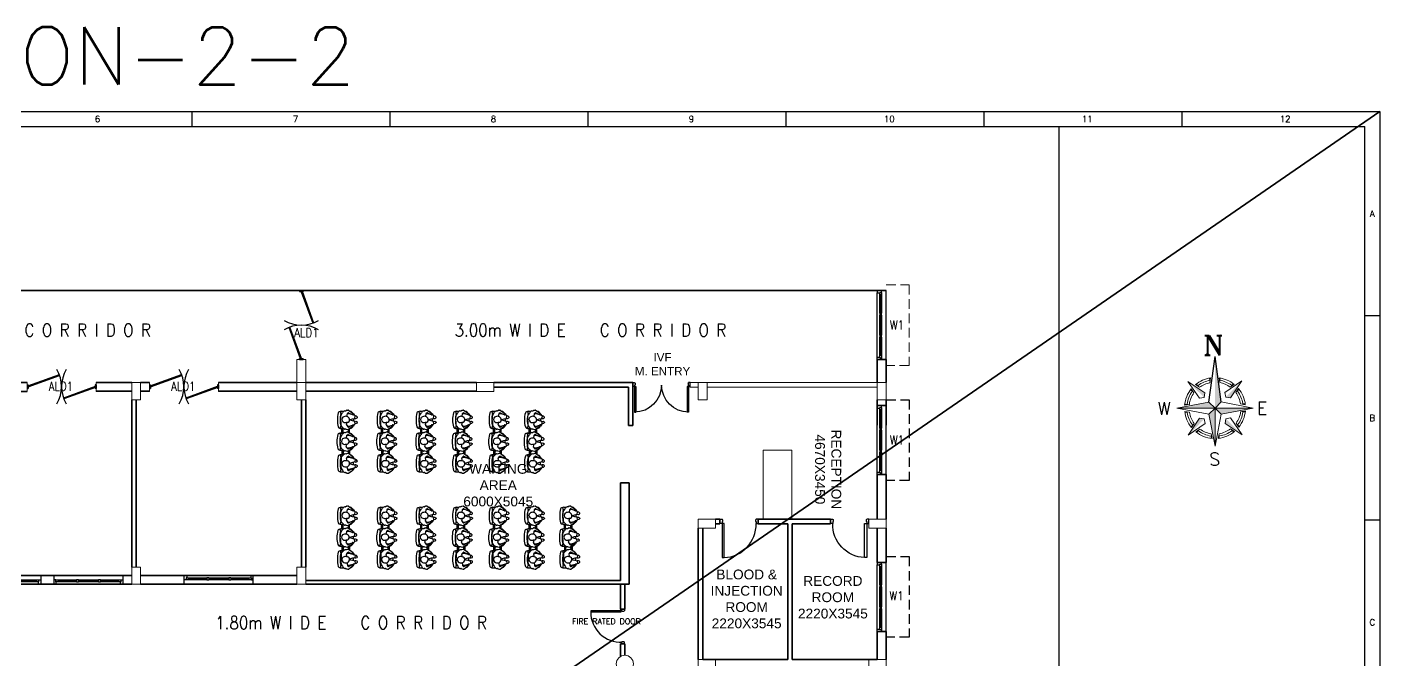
# Model space of a CAD drawing. Extents: x 2733443 to 3206532, y -1516114 to -1264405.
# Drawn here: x 3096055 to 3131338, y -1360984 to -1344476 of the extents above; entities that cross this region are included whole.
import ezdxf
from ezdxf.enums import TextEntityAlignment as Align

# ---------------------------------------------------------------- set-up
doc = ezdxf.new("R2010")
doc.units = 0
doc.header["$MEASUREMENT"] = 0
doc.linetypes.add('1', pattern=[0, 0, 0])
doc.linetypes.add('DASHED', pattern=[0.75, 0.5, -0.25])
for name, color, linetype in [('ALD1', 7, 'Continuous'), ('Chajja', 7, 'DASHED'), ('DOOR', 40, 'Continuous'), ('FUR', 33, 'Continuous'), ('FURN', 31, 'Continuous'), ('Plan', 44, 'Continuous'), ('Railing', 34, '1'), ('TEXT', 5, '1'), ('TITLE', 7, 'Continuous'), ('W1', 7, 'Continuous'), ('walls', 1, 'Continuous')]:
    doc.layers.add(name, color=color, linetype=linetype)
for name, color, linetype, lineweight in [('Column', 162, 'Continuous', 13), ('WALL', 7, '1', 35), ('windows', 4, 'Continuous', 0)]:
    doc.layers.add(name, color=color, linetype=linetype, lineweight=lineweight)
doc.styles.add('ARIAL', font='arial.ttf')
doc.styles.add('ROMANS', font='romans.shx')
doc.styles.add('RT', font='romant.shx')

# ---------------------------------------------------------------- blocks, each defined once
blk = doc.blocks.new('21500')
at = {"layer": 'DOOR'}
for p, q in [((45, 100), (45, 770)), ((45, 770), (80, 770)), ((80, 100), (80, 770)), ((1420, 100), (1420, 770)), ((1455, 770), (1420, 770)), ((1455, 100), (1455, 770)), ((45, 100), (80, 100)), ((45, 0), (45, 2.5)), ((60, 15), (57.5, 15)), ((1455, 100), (1420, 100)), ((1440, 15), (1442.5, 15)), ((1455, 0), (1455, 2.5))]:
    blk.add_line(p, q, dxfattribs=at)
for points in [[(60, 65), (45, 65), (45, 100), (0, 100), (0, 0), (45, 0)], [(60, 15), (60, 65)], [(1440, 65), (1455, 65), (1455, 100), (1500, 100), (1500, 0), (1455, 0)], [(1440, 15), (1440, 65)]]:
    blk.add_lwpolyline(points, dxfattribs=at)
at = {"layer": 'DOOR', "color": 145}
for centre, start, end in [((45, 65), 0, 90), ((1455, 65), 90, 180)]:
    blk.add_arc(centre, 705, start, end, dxfattribs=at)
at = {"layer": 'DOOR'}
for centre, start, end in [((45, 15), 270, 0), ((1455, 15), 180, 270)]:
    blk.add_arc(centre, 12.5, start, end, dxfattribs=at)
blk = doc.blocks.new('6w')
at = {"layer": 'Plan'}
for p, q in [((-36, 9.2), (-36, 0)), ((36, 9.2), (36, 0))]:
    blk.add_line(p, q, dxfattribs=at)
at = {"layer": 'Plan', "color": 143}
for p, q in [((-36, 9.2), (36, 9.2)), ((-33.5, 2.5), (-12.5, 2.5)), ((-33.5, 0), (33.5, 0)), ((-31, 4), (-31.5, 4)), ((-31.5, 3.3), (-31.5, 4)), ((-31.5, 3.6), (-12.5, 3.6)), ((-31.5, 3.3), (-31, 3.3)), ((-31, 4.5), (-31, 4)), ((-31, 2.5), (-31, 3.3)), ((-10.5, 3.6), (10.5, 3.6)), ((-10.5, 2.5), (10.5, 2.5)), ((34, 4.5), (12.5, 4.5)), ((12.5, 3.6), (31.5, 3.6)), ((12.5, 2.5), (33.5, 2.5)), ((31, 4.5), (31, 4)), ((31, 4), (31.5, 4)), ((31.5, 3.3), (31, 3.3)), ((31, 2.5), (31, 3.3)), ((31.5, 4), (31.5, 3.3))]:
    blk.add_line(p, q, dxfattribs=at)
at = {"layer": 'Plan', "color": 40}
for p, q in [((-12.5, 2.5), (-12.5, 4.5)), ((-12.5, 4.5), (-10.5, 4.5)), ((-10.5, 2.5), (-12.5, 2.5)), ((-10.5, 2.5), (-10.5, 4.5)), ((10.5, 4.5), (12.5, 4.5)), ((10.5, 2.5), (10.5, 4.5)), ((12.5, 2.5), (10.5, 2.5)), ((12.5, 2.5), (12.5, 4.5))]:
    blk.add_line(p, q, dxfattribs=at)
for points in [[(-34, 4.5), (-36, 4.5), (-36, 0), (-33.5, 0), (-33.5, 2.5), (-34, 2.5), (-34, 4.5)], [(34, 4.5), (36, 4.5), (36, 0), (33.5, 0), (33.5, 2.5), (34, 2.5), (34, 4.5)]]:
    blk.add_lwpolyline(points, close=True, dxfattribs=at)
at = {"layer": 'Plan', "color": 143}
for points in [[(-12.5, 4.5), (-34, 4.5)], [(10.5, 4.5), (-10.5, 4.5)]]:
    blk.add_lwpolyline(points, dxfattribs=at)
blk = doc.blocks.new('Z$W@#5624')
at = {"layer": 'DOOR'}
for p, q in [((19, 470), (840, 769)), ((28, 446), (849, 745)), ((676, 709), (685, 685)), ((0, 400), (0, 499)), ((0, 499), (25, 499)), ((0, 400), (25, 400)), ((19, 470), (28, 446)), ((25, 400), (25, 499)), ((183, 529), (192, 506)), ((188, 518), (680, 697)), ((1770, 453), (949, 154)), ((1779, 429), (957, 130)), ((1610, 381), (1117, 202)), ((1614, 369), (1606, 393)), ((1779, 429), (1770, 453)), ((1798, 499), (1773, 499)), ((1773, 400), (1773, 499)), ((1798, 400), (1773, 400)), ((1798, 400), (1798, 499)), ((1113, 214), (1122, 190))]:
    blk.add_line(p, q, dxfattribs=at)
at = {"layer": 'DOOR', "color": 145}
for centre, start_param, end_param in [((0, 449), 2.617994, 3.665191), ((1798, 449), -0.523599, 0.523599)]:
    blk.add_ellipse(centre, major_axis=(-899, 0), ratio=1, start_param=start_param, end_param=end_param, dxfattribs=at)
blk = doc.blocks.new('A$C772B36EA')
at = {"layer": 'TITLE', "color": 5}
for p in [(-343, 338), (338, 343)]:
    blk.add_line(p, (0, 2877), dxfattribs=at)
at = {"layer": 'TITLE', "color": 8, "lineweight": 5}
for p, q in [((-287, 1418), (-252, 1683)), ((-287, 1418), (-252, 1683)), ((270, 1421), (233, 1686)), ((270, 1421), (233, 1686)), ((270, 1421), (233, 1686)), ((553, 866), (1493, 1516)), ((858, 566), (1493, 1516)), ((-566, 858), (-1516, 1493)), ((-866, 553), (-1516, 1493)), ((-1173, 847), (-1326, 1068)), ((-865, 1160), (-1088, 1309)), ((-606, 597), (-566, 858)), ((597, 606), (553, 866)), ((847, 1173), (1068, 1326)), ((1160, 865), (1309, 1088)), ((-343, 338), (-2128, 0)), ((-2128, 0), (0, 0)), ((0, 0), (-2128, 0)), ((-338, -343), (-2128, 0)), ((-1432, 209), (-1695, 156)), ((-606, 597), (-866, 553)), ((0, 0), (-343, 338)), ((-343, 338), (0, 0)), ((-338, -343), (0, 0)), ((0, 0), (-338, -343)), ((0, 0), (338, 343)), ((338, 343), (0, 0)), ((0, 0), (343, -338)), ((343, -338), (0, 0)), ((0, 0), (0, -2128)), ((0, -2128), (0, 0)), ((0, 0), (2128, 0)), ((2128, 0), (0, 0)), ((338, 343), (2128, 0)), ((343, -338), (2128, 0)), ((597, 606), (858, 566)), ((1428, 230), (1692, 182)), ((-1428, -230), (-1692, -182)), ((-858, -566), (-1493, -1516)), ((-597, -606), (-858, -566)), ((-597, -606), (-553, -866)), ((-338, -343), (0, -2128)), ((343, -338), (0, -2128)), ((606, -597), (566, -858)), ((606, -597), (866, -553)), ((866, -553), (1516, -1493)), ((1432, -209), (1695, -156)), ((-553, -866), (-1493, -1516)), ((-1160, -865), (-1309, -1088)), ((-847, -1173), (-1068, -1326)), ((-209, -1432), (-156, -1695)), ((230, -1428), (182, -1692)), ((566, -858), (1516, -1493)), ((865, -1160), (1088, -1309)), ((1173, -847), (1326, -1068))]:
    blk.add_line(p, q, dxfattribs=at)
for radius, start, end in [(1702, 98.52692, 129.72625), (1575, 99.85136, 126.70773), (1702, 51.14269, 82.1348), (1575, 54.16121, 80.81434), (1702, 141.14269, 174.72625), (1575, 144.16121, 171.70773), (1447, 144.16121, 171.70773), (1447, 101.42181, 126.70773), (1447, 54.16121, 79.24868), (1447, 9.16121, 36.70773), (1575, 9.16121, 36.70773), (1702, 6.14269, 39.72625), (1702, 186.14269, 219.72625), (1575, 189.16121, 216.70773), (1447, 189.16121, 216.70773), (1447, 324.16121, 351.70773), (1575, 324.16121, 351.70773), (1702, 321.14269, 354.72625), (1702, 231.14269, 264.72625), (1575, 234.16121, 261.70773), (1447, 234.16121, 261.70773), (1702, 276.14269, 309.72625), (1447, 279.1612, 306.70773), (1575, 279.1612, 306.70773)]:
    blk.add_arc((0, 0), radius, start, end, dxfattribs=at)
at = {"layer": 'TITLE', "color": 5}
blk.add_solid([(0, 2877), (338, 343), (0, 0)], dxfattribs=at)
at = {"layer": 'TITLE', "color": 8, "lineweight": 5}
for points in [[(-252, 1683), (-340, 1668), (-287, 1418)], [(233, 1686), (320, 1672), (270, 1421)], [(1493, 1516), (858, 566), (597, 606)], [(-1516, 1493), (-566, 858), (-606, 597)], [(-1326, 1068), (-1380, 997), (-1173, 847)], [(-1088, 1309), (-1017, 1365), (-865, 1160)], [(1068, 1326), (997, 1380), (847, 1173)], [(1309, 1088), (1365, 1017), (1160, 865)], [(-2128, 0), (-343, 338), (0, 0)], [(-1684, 245), (-1695, 156), (-1432, 209)], [(0, -2128), (-338, -343), (0, 0)], [(2128, 0), (343, -338), (0, 0)], [(1680, 271), (1692, 182), (1428, 230)], [(-1680, -271), (-1692, -182), (-1428, -230)], [(-1493, -1516), (-858, -566), (-597, -606)], [(1516, -1493), (566, -858), (606, -597)], [(1684, -245), (1695, -156), (1432, -209)], [(-1309, -1088), (-1365, -1017), (-1160, -865)], [(-1068, -1326), (-997, -1380), (-847, -1173)], [(-245, -1684), (-156, -1695), (-209, -1432)], [(271, -1680), (182, -1692), (230, -1428)], [(1088, -1309), (1017, -1365), (865, -1160)], [(1326, -1068), (1380, -997), (1173, -847)]]:
    blk.add_solid(points, dxfattribs=at)
blk = doc.blocks.new('A$C1BA14061')
at = {"layer": 'TITLE', "color": 7}
for p, q in [((0, 0), (203982, 0)), ((101948, -1290), (101948, 0)), ((118954, -1290), (118954, 0)), ((135959, -1290), (135959, 0)), ((152965, -1290), (152965, 0)), ((169971, -1290), (169971, 0)), ((186976, -1290), (186976, 0)), ((203982, 0), (203982, -140464)), ((203982, -17558), (202692, -17558)), ((203982, -35116), (202692, -35116))]:
    blk.add_line(p, q, dxfattribs=at)
at = {"layer": 'TITLE'}
for p in [(1204, -1290), (202692, -139174)]:
    blk.add_line(p, (202692, -1290), dxfattribs=at)
at = {"layer": 'TITLE', "color": 7, "style": 'ROMANS', "width": 1}
for s, height, p in [('6', 535, (93808, -626)), ('7', 535, (110813, -626)), ('8', 535, (127819, -626)), ('9', 535, (144825, -626)), ('10', 534.7, (161831, -626)), ('11', 534.7, (178836, -626)), ('12', 534.7, (195842, -626)), ('A', 535, (203324, -8765)), ('B', 535, (203324, -26323)), ('C', 535, (203324, -43881))]:
    blk.add_text(s, height=height, dxfattribs=at).set_placement(p, align=Align.MIDDLE)
blk = doc.blocks.new('A$C718A0427')
at = {"layer": 'FURN', "color": 8}
for p, q in [((33, 419), (33, 357)), ((119, 419), (76, 385)), ((196, 434), (127, 423)), ((221, 433), (196, 434)), ((248, 438), (225, 433)), ((314, 425), (248, 438)), ((403, 426), (318, 425)), ((478, 363), (415, 421)), ((499, 334), (478, 363)), ((481, 423), (481, 359)), ((600, 403), (481, 403)), ((600, 370), (481, 370)), ((582, 344), (603, 373)), ((600, 433), (600, 369)), ((603, 373), (666, 431)), ((678, 436), (763, 435)), ((766, 435), (832, 448)), ((832, 448), (856, 443)), ((860, 443), (884, 444)), ((884, 444), (953, 433)), ((961, 429), (1004, 395)), ((1048, 429), (1048, 367)), ((1048, 403), (1167, 403)), ((1048, 370), (1167, 370)), ((1149, 334), (1170, 363)), ((1167, 423), (1167, 359)), ((1170, 363), (1233, 421)), ((1245, 426), (1329, 425)), ((1333, 425), (1399, 438)), ((1399, 438), (1422, 433)), ((1427, 433), (1451, 434)), ((1451, 434), (1520, 423)), ((1528, 419), (1571, 385)), ((1615, 419), (1615, 357)), ((5, 278), (0, 248)), ((3, 235), (66, 144)), ((16, 299), (7, 285)), ((18, 330), (19, 309)), ((66, 144), (83, 123)), ((71, 228), (107, 150)), ((92, 261), (77, 249)), ((83, 123), (91, 118)), ((170, 271), (92, 261)), ((93, 115), (93, 109)), ((97, 102), (127, 82)), ((107, 150), (112, 136)), ((112, 136), (114, 127)), ((120, 105), (127, 100)), ((123, 93), (120, 105)), ((132, 86), (123, 93)), ((131, 101), (127, 111)), ((127, 100), (130, 99)), ((130, 99), (131, 101)), ((225, 102), (289, 102)), ((384, 109), (380, 99)), ((390, 93), (382, 86)), ((384, 98), (389, 103)), ((387, 82), (417, 102)), ((389, 103), (394, 107)), ((393, 103), (390, 93)), ((398, 279), (437, 249)), ((407, 150), (402, 136)), ((442, 228), (407, 150)), ((420, 109), (421, 115)), ((423, 118), (431, 123)), ((431, 123), (448, 144)), ((448, 144), (511, 235)), ((599, 203), (489, 203)), ((500, 302), (502, 322)), ((508, 282), (500, 302)), ((514, 248), (508, 282)), ((583, 235), (511, 235)), ((567, 258), (572, 292)), ((632, 155), (570, 245)), ((572, 292), (580, 312)), ((580, 312), (578, 332)), ((650, 133), (632, 155)), ((638, 238), (674, 160)), ((683, 289), (643, 259)), ((658, 128), (650, 133)), ((660, 119), (660, 125)), ((694, 92), (664, 112)), ((674, 160), (679, 146)), ((692, 113), (686, 117)), ((687, 113), (690, 103)), ((690, 103), (699, 96)), ((697, 108), (692, 113)), ((696, 119), (701, 109)), ((856, 112), (792, 112)), ((911, 281), (989, 271)), ((949, 96), (957, 103)), ((950, 111), (954, 121)), ((951, 109), (950, 111)), ((954, 110), (951, 109)), ((961, 115), (954, 110)), ((984, 112), (954, 92)), ((957, 103), (961, 115)), ((969, 146), (967, 137)), ((974, 160), (969, 146)), ((1009, 238), (974, 160)), ((988, 125), (987, 119)), ((989, 271), (1004, 259)), ((998, 133), (990, 128)), ((1015, 155), (998, 133)), ((1078, 245), (1015, 155)), ((1049, 203), (1158, 203)), ((1063, 340), (1062, 319)), ((1065, 309), (1073, 295)), ((1071, 235), (1137, 235)), ((1076, 288), (1081, 258)), ((1134, 248), (1139, 282)), ((1199, 144), (1137, 235)), ((1139, 282), (1147, 302)), ((1147, 302), (1145, 322)), ((1217, 123), (1199, 144)), ((1205, 228), (1241, 150)), ((1250, 279), (1210, 249)), ((1225, 118), (1217, 123)), ((1227, 109), (1227, 115)), ((1261, 82), (1231, 102)), ((1241, 150), (1246, 136)), ((1259, 103), (1253, 107)), ((1254, 103), (1257, 93)), ((1257, 93), (1265, 86)), ((1264, 98), (1259, 103)), ((1263, 109), (1268, 99)), ((1423, 102), (1359, 102)), ((1478, 271), (1556, 261)), ((1516, 101), (1521, 111)), ((1518, 99), (1516, 101)), ((1516, 86), (1524, 93)), ((1521, 100), (1518, 99)), ((1528, 105), (1521, 100)), ((1551, 102), (1521, 82)), ((1524, 93), (1528, 105)), ((1536, 136), (1534, 127)), ((1541, 150), (1536, 136)), ((1576, 228), (1541, 150)), ((1555, 115), (1554, 109)), ((1556, 261), (1571, 249)), ((1565, 123), (1556, 118)), ((1582, 144), (1565, 123)), ((1645, 235), (1582, 144)), ((1630, 330), (1629, 309)), ((1632, 299), (1640, 285)), ((1643, 278), (1648, 248))]:
    blk.add_line(p, q, dxfattribs=at)
for points in [[(111, 138), (112, 153), (96, 222), (98, 260)], [(415, 266), (418, 222), (402, 153), (403, 138)], [(665, 276), (662, 232), (679, 163), (678, 148)], [(969, 148), (969, 163), (985, 232), (983, 270)], [(1232, 266), (1229, 222), (1246, 153), (1245, 138)], [(1536, 138), (1535, 153), (1552, 222), (1550, 260)]]:
    blk.add_lwpolyline(points, dxfattribs=at)
for points in [[(384, 82), (363, 59, -0.259848), (357, 57), (301, 66, -0.302547), (296, 71), (283, 128), (266, 180), (255, 193), (247, 180), (231, 128), (218, 71, -0.302547), (212, 66), (157, 57, -0.259848), (151, 59), (130, 82)], [(697, 92), (718, 69, 0.259848), (724, 67), (779, 76, 0.302547), (785, 81), (798, 138), (814, 190), (826, 203), (833, 190), (850, 138), (863, 81, 0.302547), (868, 76), (923, 67, 0.259848), (930, 69), (950, 92)], [(1264, 82), (1285, 59, 0.259848), (1291, 57), (1346, 66, 0.302547), (1352, 71), (1365, 128), (1381, 180), (1393, 193), (1400, 180), (1417, 128), (1430, 71, 0.302547), (1435, 66), (1490, 57, 0.259848), (1497, 59), (1517, 82)]]:
    blk.add_lwpolyline(points, format="xyb", dxfattribs=at)
for points in [[(306, 5, 0.28165), (326, 3, 0.281432), (363, 59, -0.259848), (357, 57), (301, 66, -0.302547), (296, 71, 0.254294)], [(775, 15, -0.28165), (755, 13, -0.281432), (718, 69, 0.259848), (724, 67), (779, 76, 0.302547), (785, 81, -0.254294)], [(1342, 5, -0.28165), (1322, 3, -0.281432), (1285, 59, 0.259848), (1291, 57), (1346, 66, 0.302547), (1352, 71, -0.254294)]]:
    blk.add_lwpolyline(points, format="xyb", close=True, dxfattribs=at)
for centre, radius, start, end in [((97, 303), 84.1, 104.4561, 161.4627), ((138, 419), 106, 151.0301, 180), ((82, 465), 36.6, 105.639, 285.639), ((239, -97), 620, 88.3753, 105.639), ((239, -97), 547, 88.1581, 105.639), ((130, 405), 17.5, 99.3001, 128.6806), ((275, 307), 111, 141.3111, 195.5429), ((247, 330), 75.4, 33.3122, 141.3111), ((222, 450), 17.5, 267.1355, 281.8973), ((274, -97), 620, 74.361, 91.6247), ((274, -97), 547, 74.361, 91.8419), ((223, 314), 104, 337.1497, 33.3122), ((318, 442), 17.5, 258.8982, 270.8191), ((403, 408), 17.5, 47.3161, 90.8191), ((432, 465), 36.6, 254.361, 74.361), ((375, 419), 106, 0, 28.9699), ((705, 429), 106, 151.0301, 180), ((649, 475), 36.6, 105.639, 285.639), ((806, -87), 620, 88.3753, 105.639), ((806, -87), 547, 88.1581, 105.639), ((678, 418), 17.5, 89.1809, 132.6839), ((857, 324), 104, 146.6878, 202.8503), ((763, 452), 17.5, 269.1809, 281.1018), ((834, 340), 75.4, 38.6889, 146.6878), ((841, -87), 620, 74.361, 91.6247), ((841, -87), 547, 74.361, 91.8419), ((859, 460), 17.5, 258.1027, 272.8645), ((806, 317), 111, 344.4571, 38.6889), ((950, 416), 17.5, 51.3194, 80.6999), ((999, 475), 36.6, 254.361, 74.361), ((983, 313), 84.1, 18.5373, 75.5439), ((942, 429), 106, 0, 28.9699), ((1272, 419), 106, 151.0301, 180), ((1216, 465), 36.6, 105.639, 285.639), ((1373, -97), 620, 88.3753, 105.639), ((1373, -97), 547, 88.1581, 105.639), ((1245, 408), 17.5, 89.1809, 132.6839), ((1424, 314), 104, 146.6878, 202.8503), ((1330, 442), 17.5, 269.1809, 281.1018), ((1401, 330), 75.4, 38.6889, 146.6878), ((1408, -97), 620, 74.361, 91.6247), ((1408, -97), 547, 74.361, 91.8419), ((1426, 450), 17.5, 258.1027, 272.8645), ((1373, 307), 111, 344.4571, 38.6889), ((1517, 405), 17.5, 51.3194, 80.6999), ((1566, 465), 36.6, 254.361, 74.361), ((1550, 303), 84.1, 18.5373, 75.5439), ((1509, 419), 106, 0, 28.9699), ((17, 245), 17.5, 170.8481, 214.7522), ((22, 276), 17.5, 148.0246, 170.8481), ((1, 308), 17.5, 328.0246, 2.8591), ((138, 208), 106, 190.1847, 244.5593), ((87, 235), 17.5, 127.6009, 204.4875), ((89, 115), 3.85, 3.5615, 58.3672), ((102, 109), 8.38, 183.5615, 235.7532), ((106, 108), 20.4, 6.9092, 68.3871), ((128, 86), 4.21, 251.3857, 341.4191), ((130, 85), 1.82, 341.4191, 51.447), ((220, 61), 70, 181.2733, 239.4641), ((268, 306), 105, 195.5429, 253.9718), ((190, 19), 19.3, 254.3632, 317.2828), ((157, 50), 64.2, 317.3296, 18.8978), ((257, 265), 62.5, 253.9718, 8.0509), ((316, 448), 179, 271.1807, 291.4261), ((384, 102), 5.12, 218.4181, 239.2946), ((387, 265), 17.5, 52.3991, 111.4261), ((382, 100), 2.26, 239.2946, 315.0334), ((383, 85), 1.82, 128.553, 198.5809), ((386, 86), 4.21, 198.5809, 288.6143), ((405, 107), 20.9, 103.9888, 173.5389), ((390, 105), 4.3, 322.4637, 18.4149), ((394, 133), 8.61, 315.435, 18.1784), ((412, 109), 8.38, 304.2468, 356.4385), ((375, 208), 106, 295.4407, 349.8153), ((425, 115), 3.85, 121.6328, 176.4385), ((427, 235), 17.5, 335.5125, 52.3991), ((485, 324), 17.5, 354.2936, 36.1379), ((496, 245), 17.5, 325.2478, 9.1519), ((584, 255), 17.5, 170.8481, 214.7522), ((596, 334), 17.5, 143.8621, 185.7064), ((705, 218), 106, 190.1847, 244.5593), ((654, 245), 17.5, 127.6009, 204.4875), ((656, 125), 3.85, 3.5615, 58.3672), ((669, 119), 8.38, 183.5615, 235.7532), ((687, 143), 8.61, 161.8216, 224.565), ((676, 117), 20.9, 6.4611, 76.0112), ((693, 275), 17.5, 68.5739, 127.6009), ((691, 115), 4.3, 161.5851, 217.5363), ((695, 96), 4.21, 251.3857, 341.4191), ((698, 110), 2.26, 224.9666, 300.7054), ((697, 95), 1.82, 341.4191, 51.447), ((765, 458), 179, 248.5739, 268.8193), ((697, 112), 5.12, 300.7054, 321.5819), ((824, 275), 62.5, 171.9491, 286.0282), ((812, 316), 105, 286.0282, 344.4571), ((924, 60), 64.2, 161.1022, 222.6704), ((891, 29), 19.3, 222.7172, 285.6368), ((860, 71), 70, 300.5359, 358.7267), ((950, 95), 1.82, 128.553, 198.5809), ((952, 96), 4.21, 198.5809, 288.6143), ((974, 118), 20.4, 111.6129, 173.0908), ((979, 119), 8.38, 304.2468, 356.4385), ((942, 218), 106, 295.4407, 349.8153), ((992, 125), 3.85, 121.6328, 176.4385), ((993, 245), 17.5, 335.5125, 52.3991), ((1079, 318), 17.5, 177.1409, 211.9754), ((1058, 286), 17.5, 9.1519, 31.9754), ((1063, 255), 17.5, 325.2478, 9.1519), ((1151, 245), 17.5, 170.8481, 214.7522), ((1163, 324), 17.5, 143.8621, 185.7064), ((1272, 208), 106, 190.1847, 244.5593), ((1221, 235), 17.5, 127.6009, 204.4875), ((1223, 115), 3.85, 3.5615, 58.3672), ((1235, 109), 8.38, 183.5615, 235.7532), ((1254, 133), 8.61, 161.8216, 224.565), ((1243, 107), 20.9, 6.4611, 76.0112), ((1260, 265), 17.5, 68.5739, 127.6009), ((1257, 105), 4.3, 161.5851, 217.5363), ((1262, 86), 4.21, 251.3857, 341.4191), ((1265, 100), 2.26, 224.9666, 300.7054), ((1264, 85), 1.82, 341.4191, 51.447), ((1264, 102), 5.12, 300.7054, 321.5819), ((1332, 448), 179, 248.5739, 268.8193), ((1391, 265), 62.5, 171.9491, 286.0282), ((1379, 306), 105, 286.0282, 344.4571), ((1491, 50), 64.2, 161.1022, 222.6704), ((1458, 19), 19.3, 222.7172, 285.6368), ((1427, 61), 70, 300.5359, 358.7267), ((1517, 85), 1.82, 128.553, 198.5809), ((1519, 86), 4.21, 198.5809, 288.6143), ((1541, 108), 20.4, 111.6129, 173.0908), ((1546, 109), 8.38, 304.2468, 356.4385), ((1509, 208), 106, 295.4407, 349.8153), ((1559, 115), 3.85, 121.6328, 176.4385), ((1560, 235), 17.5, 335.5125, 52.3991), ((1646, 308), 17.5, 177.1409, 211.9754), ((1625, 276), 17.5, 9.1519, 31.9754), ((1630, 245), 17.5, 325.2478, 9.1519)]:
    blk.add_arc(centre, radius, start, end, dxfattribs=at)
blk = doc.blocks.new('Z$W@#1841')
at = {"layer": 'DOOR', "color": 32}
for p, q in [((-306, -199), (-362, -199)), ((-362, -199), (-362, -310)), ((-362, -310), (-306, -310)), ((-306, -255), (-306, -199)), ((-291, -255), (-306, -255)), ((-306, -310), (-306, -307)), ((-291, -295), (-294, -295)), ((-291, -295), (-291, -255)), ((568, -295), (568, -255)), ((568, -255), (583, -255)), ((568, -295), (571, -295)), ((583, -255), (583, -199)), ((583, -199), (638, -199)), ((583, -310), (583, -307)), ((638, -310), (583, -310)), ((638, -199), (638, -310))]:
    blk.add_line(p, q, dxfattribs=at)
blk.add_lwpolyline([(527, 691), (527, -199), (583, -199), (583, 691)], close=True, dxfattribs=at)
at = {"layer": 'DOOR', "color": 145}
blk.add_arc((567, -182), 873, 92.6177, 181.1129, dxfattribs=at)
at = {"layer": 'DOOR', "color": 32}
for centre, start, end in [((-306, -295), 270, 0), ((583, -295), 180, 270)]:
    blk.add_arc(centre, 12.5, start, end, dxfattribs=at)
blk = doc.blocks.new('A$C19B8274B')
at = {"layer": 'DOOR'}
for p, q in [((-45, 925), (-80, 925)), ((-80, 50), (-80, 925)), ((-45, 50), (-45, 925)), ((-45, 50), (-80, 50)), ((-955, -50), (-955, -47.5)), ((-940, -35), (-942.5, -35)), ((-60, -35), (-57.5, -35)), ((-45, -50), (-45, -47.5))]:
    blk.add_line(p, q, dxfattribs=at)
for points in [[(-940, 15), (-955, 15), (-955, 50), (-1000, 50), (-1000, -50), (-955, -50)], [(-940, -35), (-940, 15)], [(-60, 15), (-45, 15), (-45, 50), (0, 50), (0, -50), (-45, -50)], [(-60, -35), (-60, 15)]]:
    blk.add_lwpolyline(points, dxfattribs=at)
at = {"layer": 'DOOR', "color": 145}
blk.add_arc((-80, 50), 875, 90, 182.29244, dxfattribs=at)
at = {"layer": 'DOOR'}
for centre, start, end in [((-955, -35), 270, 0), ((-45, -35), 180, 270)]:
    blk.add_arc(centre, 12.5, start, end, dxfattribs=at)

msp = doc.modelspace()

# ---------------------------------------------------------------- linework, layer by layer
at = {"layer": 'Chajja', "color": 251, "linetype": 'DASHED', "lineweight": 5, "ltscale": 500}
msp.add_lwpolyline([(3118459.8695, -1351199.7761), (3119059.8696, -1351199.7761), (3119059.8696, -1353299.7761), (3118459.8695, -1353299.7761)], dxfattribs=at)
at = {"layer": 'Chajja', "linetype": 'DASHED', "ltscale": 500}
for points in [[(3118459.8695, -1354199.7761), (3119059.8696, -1354199.7761), (3119059.8696, -1356299.7761), (3118459.8695, -1356299.7761)], [(3118459.8696, -1358289.3548), (3119059.8697, -1358289.3548), (3119059.8697, -1360389.3549), (3118459.8696, -1360389.3549)]]:
    msp.add_lwpolyline(points, dxfattribs=at)
at = {"layer": 'Column'}
for points in [[(3099014.9536, -1354199.7761), (3098784.9536, -1354199.7761), (3098784.9536, -1353749.7761), (3099014.9536, -1353749.7761)], [(3107774.8696, -1353749.7761), (3107774.8696, -1353979.7761), (3108224.8696, -1353979.7761), (3108224.8696, -1353749.7761)], [(3113789.9536, -1353749.7761), (3113559.9536, -1353749.7761), (3113559.9536, -1354199.7761), (3113789.9536, -1354199.7761)], [(3118459.8696, -1353749.7761), (3118229.8696, -1353749.7761), (3118229.8696, -1354199.7761), (3118459.8696, -1354199.7761)], [(3114009.9536, -1357544.7761), (3114009.9536, -1357314.7761), (3113559.9536, -1357314.7761), (3113559.9536, -1357544.7761)], [(3118459.8696, -1357544.7761), (3118459.8696, -1357314.7761), (3118009.8696, -1357314.7761), (3118009.8696, -1357544.7761)], [(3098784.9536, -1359009.7761), (3099014.9536, -1359009.7761), (3099014.9536, -1358559.7761), (3098784.9536, -1358559.7761)], [(3103093.277, -1359009.7761), (3103323.277, -1359009.7761), (3103323.277, -1358559.7761), (3103093.277, -1358559.7761)], [(3114009.9536, -1361202.2761), (3114009.9536, -1360972.2761), (3113559.9536, -1360972.2761), (3113559.9536, -1361202.2761)], [(3118459.8696, -1361202.2761), (3118459.8696, -1360972.2761), (3118009.8696, -1360972.2761), (3118009.8696, -1361202.2761)]]:
    msp.add_lwpolyline(points, close=True, dxfattribs=at)
msp.add_lwpolyline([(3103323.277, -1354199.7761), (3103323.277, -1353749.7761), (3103093.277, -1353749.7761), (3103093.277, -1354199.7761), (3103323.277, -1354199.7761)], dxfattribs=at)
at = {"layer": 'Column', "color": 3}
msp.add_circle((3111644.9536, -1361087.2761), 225, dxfattribs=at)
at = {"layer": 'FUR', "lineweight": 0, "ltscale": 15}
for p, q in [((3115999.9536, -1355513.4063), (3115249.9536, -1355513.4063)), ((3115249.9536, -1355513.4063), (3115249.9536, -1357314.7761)), ((3115999.9536, -1357314.7761), (3115999.9536, -1355513.4063)), ((3115249.9536, -1357314.7761), (3115999.9536, -1357314.7761))]:
    msp.add_line(p, q, dxfattribs=at)
at = {"layer": 'Railing', "color": 251, "lineweight": 5}
msp.add_line((3111529.9536, -1353749.7761), (3108224.8696, -1353749.7761), dxfattribs=at)
at = {"layer": 'TITLE'}
msp.add_line((3122965.5837, -1347073.5222), (3122965.5837, -1388928.8784), dxfattribs=at)
at = {"layer": 'WALL', "color": 240, "true_color": 0xed1f24}
msp.add_line((3131338.2085, -1346681.9547), (3069418.3628, -1389320.4499), dxfattribs=at)
at = {"layer": 'WALL', "color": 251}
msp.add_line((3118459.8696, -1351349.7761), (3072302.4536, -1351349.7761), dxfattribs=at)
at = {"layer": 'WALL', "color": 251, "lineweight": 5}
for p, q in [((3103093.277, -1353149.7761), (3103323.277, -1353149.7761)), ((3103093.277, -1353749.7761), (3103093.277, -1353149.7761)), ((3103323.277, -1353749.7761), (3103323.277, -1353149.7761)), ((3096054.9335, -1353749.7761), (3096054.9335, -1353979.7761)), ((3097854.9335, -1353749.7761), (3097854.9335, -1353979.7761)), ((3099245.2451, -1353749.7761), (3099014.9536, -1353749.7761)), ((3099245.2451, -1353749.7761), (3099014.9536, -1353749.7761)), ((3099245.2451, -1353749.7761), (3099245.2451, -1353979.7761)), ((3099245.2451, -1353749.7761), (3099245.2451, -1353979.7761)), ((3101045.2451, -1353749.7761), (3103093.277, -1353749.7761)), ((3101045.2451, -1353749.7761), (3101045.2451, -1353979.7761)), ((3101045.2451, -1353749.7761), (3101045.2451, -1353979.7761)), ((3099014.9536, -1353979.7761), (3099245.2451, -1353979.7761)), ((3099014.9536, -1353979.7761), (3099245.2451, -1353979.7761)), ((3099014.9536, -1353979.7761), (3099245.2451, -1353979.7761)), ((3099014.9536, -1353979.7761), (3099245.2451, -1353979.7761)), ((3099245.2451, -1353974.7761), (3099245.2451, -1353979.7761)), ((3101045.2451, -1353974.7761), (3101045.2451, -1353979.7761)), ((3101045.2451, -1353979.7761), (3103093.277, -1353979.7761))]:
    msp.add_line(p, q, dxfattribs=at)
at = {"layer": 'WALL'}
for p, q in [((3118229.8696, -1353149.7761), (3118459.8696, -1353149.7761)), ((3118229.8696, -1353149.7761), (3118229.8696, -1353749.7761)), ((3118459.8696, -1353149.7761), (3118459.8696, -1353749.7761)), ((3094384.9536, -1353749.7761), (3096054.9335, -1353749.7761)), ((3097854.9335, -1353749.7761), (3098784.9536, -1353749.7761)), ((3099014.9536, -1353749.7761), (3099245.2451, -1353749.7761)), ((3101045.2451, -1353749.7761), (3103093.277, -1353749.7761)), ((3103323.277, -1353749.7761), (3107774.8696, -1353749.7761)), ((3108224.8696, -1353749.7761), (3111529.9536, -1353749.7761)), ((3111529.9536, -1353749.7761), (3111852.4536, -1353749.7761)), ((3111852.4536, -1353749.7761), (3111852.4536, -1353864.7761)), ((3094384.9536, -1353979.7761), (3096054.9335, -1353979.7761)), ((3097854.9335, -1353977.0839), (3098784.9536, -1353974.7761)), ((3099014.9536, -1353974.7761), (3099245.2451, -1353974.7761)), ((3101045.2451, -1353974.7761), (3103093.277, -1353974.7761)), ((3103323.277, -1353974.7761), (3105414.9536, -1353974.7761)), ((3105414.9536, -1353974.7761), (3107774.8696, -1353974.7761)), ((3111737.4536, -1353864.7761), (3108224.8696, -1353864.7761)), ((3111737.4536, -1354864.7761), (3111737.4536, -1353864.7761)), ((3111852.4536, -1353864.7761), (3111852.4536, -1354864.7761)), ((3098784.9536, -1354199.7761), (3098784.9536, -1358559.7761)), ((3098899.9536, -1354199.7761), (3098899.9536, -1356474.7765)), ((3103208.277, -1354199.7761), (3103208.277, -1356474.7765)), ((3103323.277, -1354199.7761), (3103323.277, -1358559.7761)), ((3118229.8696, -1354199.7761), (3118229.8696, -1354857.2761)), ((3118229.8696, -1354349.7761), (3118459.8696, -1354349.7761)), ((3118459.8696, -1354199.7761), (3118459.8696, -1354857.2761)), ((3111852.4536, -1354864.7761), (3111737.4536, -1354864.7761)), ((3118229.8696, -1356149.7761), (3118459.8696, -1356149.7761)), ((3118229.8696, -1356149.7761), (3118229.8696, -1357314.7761)), ((3118459.8696, -1356149.7761), (3118459.8696, -1357314.7761)), ((3098899.9536, -1356474.7765), (3098899.9536, -1358559.7761)), ((3103208.277, -1356474.7765), (3103208.277, -1358559.7761)), ((3111529.9536, -1356364.7761), (3111529.9536, -1358909.7761)), ((3111529.9536, -1356364.7761), (3111759.9536, -1356364.7761)), ((3111759.9536, -1356364.7761), (3111759.9536, -1359009.7761)), ((3114009.9536, -1357314.7761), (3114124.9536, -1357314.7761)), ((3114124.9536, -1357314.7761), (3114124.9536, -1357429.7761)), ((3115124.9536, -1357314.7761), (3117009.8696, -1357314.7761)), ((3115124.9536, -1357314.7761), (3115124.9536, -1357429.7761)), ((3117009.8696, -1357429.7761), (3117009.8696, -1357314.7761)), ((3113559.9536, -1360972.2761), (3113559.9536, -1357544.7761)), ((3113674.9536, -1360972.2761), (3113674.9536, -1357544.7761)), ((3114010.6784, -1357429.7761), (3114124.9536, -1357429.7761)), ((3115124.9536, -1357429.7761), (3115894.9536, -1357429.7761)), ((3115894.9536, -1360972.2761), (3115894.9536, -1357429.7761)), ((3116009.9536, -1357429.7761), (3117009.8696, -1357429.7761)), ((3116009.9536, -1360972.2761), (3116009.9536, -1357429.7761)), ((3118229.8696, -1357544.7761), (3118229.8696, -1358439.3549)), ((3118459.8696, -1357544.7761), (3118459.8696, -1358439.3549)), ((3118229.8696, -1358439.3549), (3118459.8696, -1358439.3549)), ((3094534.9536, -1358779.7761), (3096769.9536, -1358779.7761)), ((3094534.9536, -1359009.7761), (3098784.9536, -1359009.7761)), ((3096769.9536, -1358779.7761), (3098784.9536, -1358779.7761)), ((3099014.9536, -1358779.7761), (3100304.1153, -1358779.7761)), ((3099014.9536, -1359009.7761), (3101555.1153, -1359009.7761)), ((3100155.1153, -1358779.7761), (3101555.1153, -1358779.7761)), ((3101555.1153, -1358779.7761), (3103093.277, -1358779.7761)), ((3101555.1153, -1359009.7761), (3103093.277, -1359009.7761)), ((3103323.277, -1358909.7761), (3105414.9536, -1358909.7761)), ((3103323.277, -1359009.7761), (3111759.9536, -1359009.7761)), ((3105414.9536, -1358909.7761), (3111529.9536, -1358909.7761)), ((3111529.9536, -1359009.7761), (3111529.9536, -1359661.7761)), ((3111644.9536, -1359661.7761), (3111644.9536, -1359009.7761)), ((3111529.9536, -1359661.7761), (3111644.9536, -1359661.7761)), ((3118229.8696, -1360239.3549), (3118459.8696, -1360239.3549)), ((3118229.8696, -1360239.3549), (3118229.8696, -1360972.2761)), ((3118459.8696, -1360239.3549), (3118459.8696, -1360972.2761)), ((3111529.9536, -1360561.7761), (3111644.9536, -1360561.7761)), ((3111529.9536, -1360561.7761), (3111529.9536, -1360893.8853)), ((3111644.9536, -1360862.2761), (3111644.9536, -1360561.7761)), ((3113674.9536, -1360972.2761), (3115894.9536, -1360972.2761)), ((3116009.9536, -1360972.2761), (3118229.8696, -1360972.2761))]:
    msp.add_line(p, q, dxfattribs=at)
at = {"layer": 'WALL', "lineweight": 5}
for p, q in [((3118229.8696, -1353749.7761), (3113352.4536, -1353749.7761)), ((3113352.4536, -1353749.7761), (3113352.4536, -1353864.7761)), ((3113559.9536, -1353864.7761), (3113352.4536, -1353864.7761)), ((3118229.8696, -1353864.7761), (3113789.9536, -1353864.7761))]:
    msp.add_line(p, q, dxfattribs=at)

# ---------------------------------------------------------------- block references
at = {"layer": 'DOOR', "color": 251, "linetype": 'Continuous', "lineweight": 5, "xscale": 1.001247151754797, "yscale": 1.001247151754797, "zscale": 1.001247151754797}
for p, rotation in [((3102758.277, -1351349.7761), 270), ((3097854.9335, -1353406.2634), 180), ((3101045.2451, -1353406.2634), 180)]:
    msp.add_blockref('Z$W@#5624', p, dxfattribs=dict(at, rotation=rotation))
at = {"layer": 'DOOR', "linetype": 'Continuous', "xscale": -1, "rotation": 180}
for name, p in [('21500', (3111852.4536, -1353749.7761)), ('Z$W@#1841', (3117371.478, -1357624.6884))]:
    msp.add_blockref(name, p, dxfattribs=at)
at = {"layer": 'DOOR', "linetype": 'Continuous', "rotation": 180}
msp.add_blockref('Z$W@#1841', (3114763.3452, -1357624.6884), dxfattribs=at)
at = {"layer": 'DOOR', "linetype": 'Continuous', "xscale": 0.8999999999999999, "yscale": 0.8999999999999999, "zscale": 0.8999999999999999, "rotation": 90}
msp.add_blockref('A$C19B8274B', (3111587.4536, -1359661.7761), dxfattribs=at)
at = {"layer": 'FURN', "color": 251, "lineweight": 5, "rotation": 89.99999999999999}
for p in [(3104670.0328, -1356113.1508), (3105704.6962, -1356113.1508), (3106723.442, -1356113.1508), (3107675.442, -1356113.1508), (3108625.442, -1356113.1508), (3109550.442, -1356113.1508), (3104670.0328, -1358615.4234), (3105704.6962, -1358615.4234), (3106723.442, -1358615.4234), (3107675.442, -1358615.4234), (3108625.442, -1358615.4234), (3109550.442, -1358615.4234), (3110470.2739, -1358615.4234)]:
    msp.add_blockref('A$C718A0427', p, dxfattribs=at)
at = {"layer": 'TITLE', "xscale": 0.3035552556082519, "yscale": 0.3035553943041123, "zscale": 0.3035553665695551}
msp.add_blockref('A$C1BA14061', (3069418.3628, -1346681.9547), dxfattribs=at)
at = {"layer": 'walls', "xscale": 0.4672758229201079, "yscale": 0.4672759995928573, "zscale": 0.4672758834301755}
msp.add_blockref('A$C772B36EA', (3127036.6385, -1354414.3234), dxfattribs=at)
at = {"layer": 'windows', "color": 251, "lineweight": 5, "xscale": -25, "yscale": 25, "zscale": 24.99999999999242}
for p, rotation in [((3118229.8696, -1352249.7761), 270), ((3101055.1153, -1358779.7761), 180)]:
    msp.add_blockref('6w', p, dxfattribs=dict(at, rotation=rotation))
at = {"layer": 'windows', "xscale": -25, "yscale": 25, "zscale": 24.99999999999242, "rotation": 270}
for p in [(3118229.8696, -1355249.7761), (3118229.8696, -1359339.3549)]:
    msp.add_blockref('6w', p, dxfattribs=at)
at = {"layer": 'windows', "color": 251, "lineweight": 5, "xscale": -25, "yscale": 25, "zscale": 24.99999999999242}
for p in [(3095514.9536, -1359009.7761), (3097654.9536, -1359009.7761)]:
    msp.add_blockref('6w', p, dxfattribs=at)

# ---------------------------------------------------------------- texts
at = {"layer": 'ALD1', "color": 251, "lineweight": 5, "style": 'ROMANS', "width": 0.85}
for p in [(3103341.9603, -1352563.5672), (3096938.1676, -1353960.3171), (3100128.4793, -1353960.3171), (3100128.4793, -1353960.3171)]:
    msp.add_text('ALD1', height=230, dxfattribs=at).set_placement(p, align=Align.CENTER)
at = {"layer": 'TEXT', "linetype": 'Continuous', "lineweight": 5, "style": 'RT', "width": 0.85}
for p in [(3095744.6324, -1352549.2088), (3095744.6324, -1352549.2088), (3110749.2603, -1352549.2088), (3110749.2603, -1352549.2088)]:
    msp.add_text('3.00m W I D E   C O R R I D O R', height=336.6, dxfattribs=at).set_placement(p, align=Align.CENTER)
at = {"layer": 'TEXT', "color": 7, "style": 'RT'}
for s, p in [('W', (3125543.3145, -1354591.4437)), ('E', (3128133.8068, -1354583.5217)), ('S', (3126885.8965, -1355911.1785))]:
    msp.add_text(s, height=329.2738, dxfattribs=at).set_placement(p)
at = {"layer": 'TEXT', "linetype": 'Continuous', "style": 'RT', "width": 0.85}
msp.add_text('1.80m W I D E   C O R R I D O R', height=336.6, dxfattribs=at).set_placement((3104507.8789, -1360180.3442), align=Align.CENTER)
at = {"layer": 'TEXT', "attachment_point": 5, "style": 'ARIAL'}
for s, insert, char_height, width in [('IVF\\PM. ENTRY', (3112628.3858, -1353269.5468), 216.75, 1950.59307), ('WAITING AREA 6000X5045', (3108343.6457, -1356426.8159), 255, 2454.157572), ('BLOOD & INJECTION ROOM 2220X3545', (3114822.3613, -1359393.2732), 255, 2294.815376), ('RECORD\\PROOM 2220X3545', (3117070.8715, -1359349.9879), 255, 2294.815376)]:
    msp.add_mtext(s, dxfattribs=dict(at, insert=insert, char_height=char_height, width=width))
at = {"layer": 'TEXT', "insert": (3116945.655, -1356013.4473), "char_height": 255, "width": 2294.815376, "attachment_point": 5, "rotation": 270, "style": 'ARIAL'}
msp.add_mtext('RECEPTION\\P4670X3450', dxfattribs=at)
at = {"layer": 'TEXT', "insert": (3110268.8241, -1359902.1624), "char_height": 150, "attachment_point": 1, "style": 'ROMANS'}
msp.add_mtext_dynamic_manual_height_columns('FIRE RATED DOOR', width=2226.227209, gutter_width=1000, heights=[0], dxfattribs=at)
at = {"layer": 'TITLE', "color": 5, "style": 'RT'}
msp.add_text('N', height=519.3415, dxfattribs=at).set_placement((3126728.6202, -1353035.9717))
at = {"layer": 'W1', "color": 251, "lineweight": 5, "style": 'ROMANS', "width": 0.85}
msp.add_text('W1', height=230, dxfattribs=at).set_placement((3118743.2037, -1352361.9567), align=Align.CENTER)
at = {"layer": 'W1', "color": 7, "style": 'ROMANS', "width": 0.85}
for p in [(3118743.2037, -1355361.9567), (3118730.6497, -1359424.2331)]:
    msp.add_text('W1', height=230, dxfattribs=at).set_placement(p, align=Align.CENTER)
at = {"layer": 'WALL', "insert": (3091562.1164, -1344475.7141), "char_height": 1500, "attachment_point": 1, "style": 'ROMANS'}
msp.add_mtext_dynamic_manual_height_columns('OPTION-2-2', width=44096.468564, gutter_width=1000, heights=[0], dxfattribs=at)

doc.saveas('drawing.dxf')
